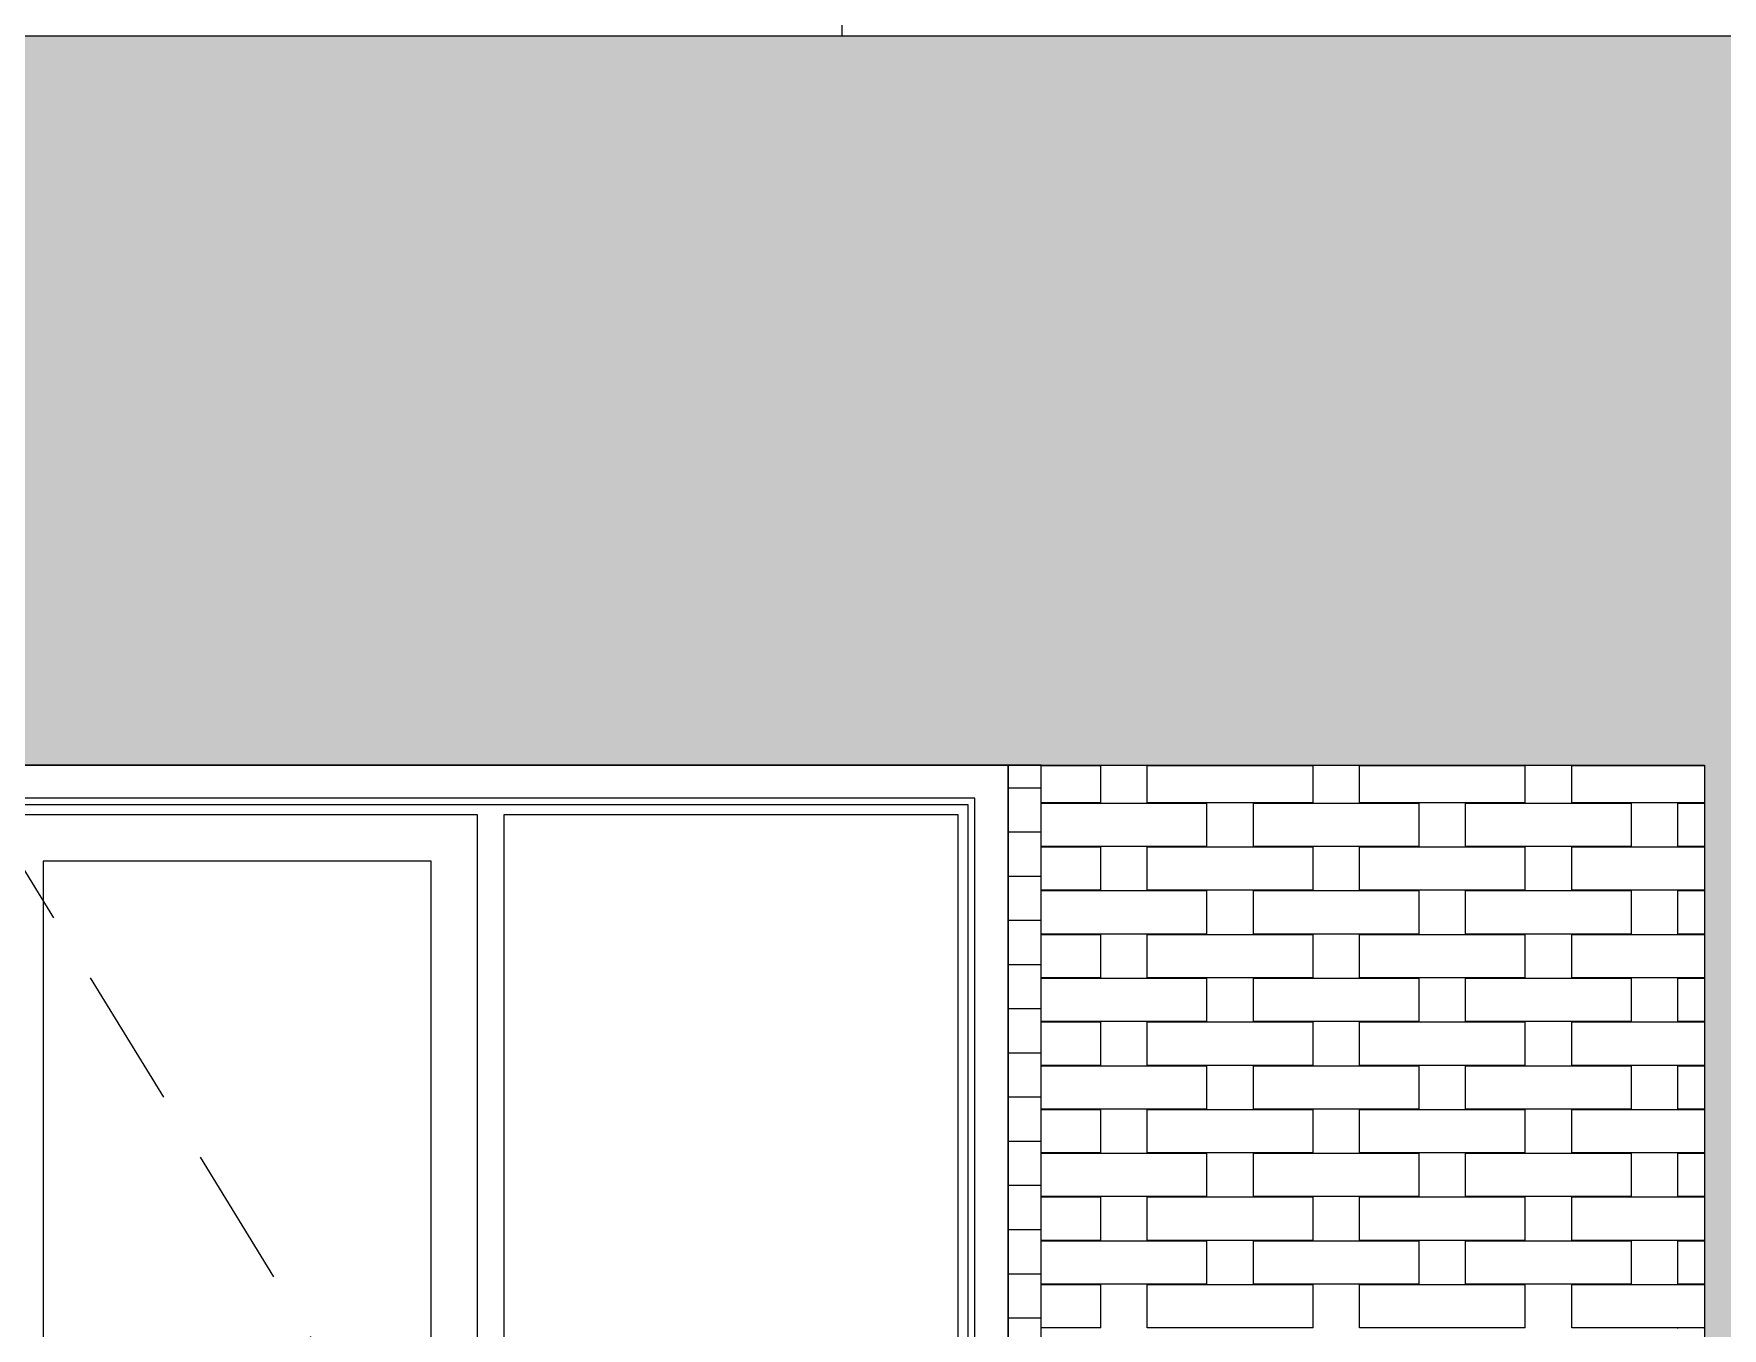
# Model space of a CAD drawing. Header units: millimetres. Extents: x 476244520 to 476657119, y 4620824743 to 4621446928.
# Drawn here: x 476550810 to 476553356, y 4621083996 to 4621085949 of the extents above; entities that cross this region are included whole.
import ezdxf

# ---------------------------------------------------------------- set-up
doc = ezdxf.new("R2010")
doc.units = ezdxf.units.MM
doc.header["$MEASUREMENT"] = 0
doc.linetypes.add('Hidden Line', pattern=[317.5, 211.666667, -105.833333])
for name, color, linetype, lineweight in [('2D Drafting - General_Pen_No__30_Pen_No__9_Pen_No__9_Pen_No__253', 252, 'Continuous', 0), ('2D Drafting - General_Pen_No__30_Pen_No__9_Pen_No__9_Pen_No__7', 7, 'Continuous', 0), ('2D Drafting - General_Pen_No__7_Pen_No__7', 7, 'Continuous', 0), ('New_Interior - Furniture _Pen_No__250', 7, 'Continuous', 0), ('New_Structural - Bearing_Pen_No__250', 7, 'Continuous', 0), ('New_Structural - Bearing_Pen_No__7', 7, 'Continuous', 0), ('Structural - Bearing_Pen_No__250', 7, 'Continuous', 0)]:
    doc.layers.add(name, color=color, linetype=linetype, lineweight=lineweight)

msp = doc.modelspace()

# ---------------------------------------------------------------- hatches: boundary and pattern name
at = {"layer": '2D Drafting - General_Pen_No__30_Pen_No__9_Pen_No__9_Pen_No__253', "linetype": 'Continuous', "lineweight": 0}
h = msp.add_hatch(dxfattribs=at)
h.set_pattern_fill('BRICK___RUNNING_BOND', color=252, style=0, pattern_type=2)
h.set_pattern_definition([(0, (476584677.18, 4621075479.1), (0, 66.64), []), (90, (476584677.18, 4621075479.1), (-244.8, 0), [66.64, -66.64]), (90, (476584799.58, 4621075545.74), (-244.8, 0), [66.64, -66.64])])
h.paths.add_polyline_path([(476539459.138, 4621072645.531), (476540629.005, 4621072645.531), (476540629.014, 4621075245.539), (476540629.014, 4621076667.176), (476540629.014, 4621084845.531), (476540629.014, 4621085057.885), (476540629.014, 4621085545.532), (476546429.014, 4621085545.532), (476546429.014, 4621072645.531), (476553686.976, 4621072645.531), (476553729.155, 4621072645.531), (476553729.155, 4621075945.533), (476553729.155, 4621078445.544), (476553729.155, 4621079070.057), (476553729.155, 4621085545.544), (476557529.011, 4621085545.544), (476557529.011, 4621075245.549), (476556929.206, 4621075245.549), (476556929.206, 4621070445.499), (476563929.127, 4621070445.499), (476563929.127, 4621075251.999), (476563329.323, 4621075251.999), (476563329.323, 4621085545.544), (476567129.179, 4621085545.544), (476567129.179, 4621072645.445), (476569940.806, 4621072645.445), (476569940.806, 4621072645.531), (476570829.494, 4621072645.531), (476572429.494, 4621072645.531), (476574429.014, 4621072645.531), (476574429.014, 4621085545.532), (476580229.014, 4621085545.532), (476580229.014, 4621072645.531), (476581399.049, 4621072645.531), (476581399.049, 4621085945.125), (476580317.511, 4621085945.125), (476574428.978, 4621085945.125), (476553729.155, 4621085945.125), (476546829.014, 4621085945.125), (476539459.138, 4621085945.125)])
h.paths.add_polyline_path([(476546829.014, 4621082345.544), (476546829.014, 4621084845.531), (476553329.014, 4621084845.531), (476553329.014, 4621082345.544)], flags=0)
h.paths.add_polyline_path([(476546829.014, 4621075945.533), (476546829.014, 4621078445.544), (476553329.014, 4621078445.544), (476553329.014, 4621075945.533)], flags=0)
h.paths.add_polyline_path([(476546829.014, 4621079145.544), (476546829.014, 4621081645.544), (476553329.014, 4621081645.544), (476553329.014, 4621079145.544)], flags=0)
h.paths.add_polyline_path([(476549474.939, 4621072745.581), (476549479.055, 4621072745.581), (476549479.055, 4621075245.581), (476547879.055, 4621075245.582), (476547879.055, 4621072745.581)], flags=0)
h.paths.add_polyline_path([(476559629.231, 4621083245.531), (476559629.231, 4621084845.531), (476558029.231, 4621084845.531), (476558029.231, 4621083245.531)], flags=0)
h.paths.add_polyline_path([(476559629.231, 4621073645.531), (476559629.231, 4621075245.531), (476558029.231, 4621075245.531), (476558029.231, 4621073645.531)], flags=0)
h.paths.add_polyline_path([(476558029.236, 4621076845.531), (476559629.236, 4621076845.531), (476559629.236, 4621078445.531), (476558029.236, 4621078445.531)], flags=0)
h.paths.add_polyline_path([(476559629.236, 4621080045.531), (476559629.236, 4621081645.531), (476558029.236, 4621081645.531), (476558029.236, 4621080045.531)], flags=0)
h.paths.add_polyline_path([(476559629.014, 4621071445.531), (476559629.014, 4621072045.531), (476558029.442, 4621072045.531), (476558029.442, 4621071445.531)], flags=0)
h.paths.add_polyline_path([(476561228.792, 4621078445.531), (476561228.792, 4621076845.531), (476562828.792, 4621076845.531), (476562828.792, 4621078445.531)], flags=0)
h.paths.add_polyline_path([(476561228.792, 4621080045.531), (476562828.792, 4621080045.531), (476562828.792, 4621081645.531), (476561228.792, 4621081645.531)], flags=0)
h.paths.add_polyline_path([(476561228.797, 4621084845.531), (476561228.797, 4621083245.531), (476562828.797, 4621083245.531), (476562828.797, 4621084845.531)], flags=0)
h.paths.add_polyline_path([(476562828.369, 4621071445.531), (476562828.369, 4621072045.531), (476561228.797, 4621072045.531), (476561228.797, 4621071445.531)], flags=0)
h.paths.add_polyline_path([(476561228.797, 4621073645.531), (476562828.797, 4621073645.531), (476562828.797, 4621075245.531), (476561228.797, 4621075245.531)], flags=0)
h.paths.add_polyline_path([(476568178.997, 4621081645.582), (476568178.997, 4621079145.581), (476569778.997, 4621079145.581), (476569778.997, 4621081645.581)], flags=0)
h.paths.add_polyline_path([(476569778.997, 4621075945.581), (476569778.997, 4621078445.581), (476568178.997, 4621078445.582), (476568178.997, 4621075945.581)], flags=0)
h.paths.add_polyline_path([(476568178.997, 4621082345.581), (476569778.997, 4621082345.581), (476569778.997, 4621084845.581), (476568178.997, 4621084845.582)], flags=0)
h.paths.add_polyline_path([(476571779.011, 4621084845.581), (476571779.011, 4621082345.581), (476573379.011, 4621082345.581), (476573379.011, 4621084845.582)], flags=0)
h.paths.add_polyline_path([(476571779.011, 4621081645.581), (476571779.011, 4621079145.581), (476573379.011, 4621079145.581), (476573379.011, 4621081645.582)], flags=0)
h.paths.add_polyline_path([(476571779.011, 4621075245.581), (476571779.011, 4621072745.581), (476571783.128, 4621072745.581), (476573379.011, 4621072745.581), (476573379.011, 4621075245.582)], flags=0)
h.paths.add_polyline_path([(476571779.011, 4621075945.581), (476573379.011, 4621075945.581), (476573379.011, 4621078445.582), (476571779.011, 4621078445.581)], flags=0)
h = msp.add_hatch(dxfattribs=at)
h.set_pattern_fill('BRICK___RUNNING_BOND', color=252, style=0, pattern_type=2)
h.set_pattern_definition([(0, (476585777.157, 4621081879.11), (0, 66.64), []), (90, (476585777.16, 4621081879.1), (-244.8, 0), [66.64, -66.64]), (90, (476585899.56, 4621081945.75), (-244.8, 0), [66.64, -66.64])])
h.paths.add_polyline_path([(476552279.01, 4621084845.544), (476552279.01, 4621082345.544), (476552329.001, 4621082345.544), (476552329.001, 4621084845.544)])

# ---------------------------------------------------------------- linework, layer by layer
at = {"layer": '2D Drafting - General_Pen_No__30_Pen_No__9_Pen_No__9_Pen_No__7', "color": 7, "linetype": 'Continuous', "lineweight": 0, "flags": 128}
msp.add_lwpolyline([(476574428.978, 4621085945.125), (476553729.155, 4621085945.125), (476546829.014, 4621085945.125), (476539459.138, 4621085945.125), (476539459.138, 4621072645.531), (476540629.005, 4621072645.531), (476540629.014, 4621075245.539), (476540629.014, 4621076667.176), (476540629.014, 4621084845.531), (476540629.014, 4621085057.885), (476540629.014, 4621085545.532), (476546429.014, 4621085545.532), (476546429.014, 4621072645.531), (476553686.976, 4621072645.531), (476553729.155, 4621072645.531), (476553729.155, 4621075945.533), (476553729.155, 4621078445.544), (476553729.155, 4621079070.057), (476553729.155, 4621085545.544), (476557529.011, 4621085545.544), (476557529.011, 4621075245.549), (476556929.206, 4621075245.549), (476556929.206, 4621070445.499), (476563929.127, 4621070445.499)], dxfattribs=at)
for points in [[(476546829.014, 4621082345.544), (476546829.014, 4621084845.531), (476553329.014, 4621084845.531), (476553329.014, 4621082345.544)], [(476552279.01, 4621084845.544), (476552279.01, 4621082345.544), (476552329.001, 4621082345.544), (476552329.001, 4621084845.544)]]:
    msp.add_lwpolyline(points, close=True, dxfattribs=at)
at = {"layer": '2D Drafting - General_Pen_No__7_Pen_No__7', "color": 7, "linetype": 'Continuous', "lineweight": 0, "flags": 128}
msp.add_lwpolyline([(476550683.135, 4621082345.539), (476552279.018, 4621082345.544), (476552279.01, 4621084845.544), (476550679.01, 4621084845.539)], dxfattribs=at)
for points in [[(476552229.01, 4621084795.543), (476550729.01, 4621084795.538), (476550729.018, 4621082345.539), (476552229.018, 4621082345.546)], [(476552219.01, 4621084785.543), (476550739.01, 4621084785.538), (476550739.018, 4621082405.54), (476552219.018, 4621082405.546)], [(476551479.014, 4621084770.541), (476550754.01, 4621084770.538), (476550754.018, 4621082425.54), (476551479.018, 4621082425.543)], [(476552204.01, 4621084770.543), (476551519.01, 4621084770.541), (476551519.018, 4621082425.543), (476552204.018, 4621082425.545)], [(476551409.01, 4621084700.54), (476550824.01, 4621084700.538), (476550824.018, 4621082490.541), (476551409.018, 4621082490.543)]]:
    msp.add_lwpolyline(points, close=True, dxfattribs=at)
at = {"layer": '2D Drafting - General_Pen_No__7_Pen_No__7', "color": 7, "linetype": 'Hidden Line', "lineweight": 0, "flags": 128}
msp.add_lwpolyline([(476550729.01, 4621084795.538), (476551479.014, 4621083571.418), (476550729.795, 4621082346.823)], dxfattribs=at)
at = {"layer": 'New_Interior - Furniture _Pen_No__250', "color": 7, "linetype": 'Continuous', "lineweight": 0}
for p, q in [((476553269.014, 4621084844.544), (476553269.014, 4621084845.544)), ((476553057.745, 4621084326.544), (476553057.514, 4621084326.367))]:
    msp.add_line(p, q, dxfattribs=at)
at = {"layer": 'New_Structural - Bearing_Pen_No__250', "color": 7, "linetype": 'Continuous', "lineweight": 0}
for p, q in [((476552329.014, 4621084788.544), (476552329.014, 4621084844.544)), ((476552419.014, 4621084844.544), (476552329.014, 4621084844.544)), ((476552419.014, 4621084788.544), (476552419.014, 4621084844.544)), ((476552489.014, 4621084788.544), (476552489.014, 4621084844.544)), ((476552739.014, 4621084844.544), (476552489.014, 4621084844.544)), ((476552639.014, 4621084844.544), (476552639.014, 4621084845.544)), ((476552739.014, 4621084788.544), (476552739.014, 4621084844.544)), ((476552809.014, 4621084788.544), (476552809.014, 4621084844.544)), ((476553059.014, 4621084844.544), (476552809.014, 4621084844.544)), ((476553059.014, 4621084788.544), (476553059.014, 4621084844.544)), ((476553129.014, 4621084788.544), (476553129.014, 4621084844.544)), ((476553329.014, 4621084844.544), (476553129.014, 4621084844.544)), ((476552419.014, 4621084788.544), (476552329.014, 4621084788.544)), ((476552329.014, 4621084722.544), (476552329.014, 4621084787.544)), ((476552579.014, 4621084787.544), (476552329.014, 4621084787.544)), ((476552739.014, 4621084788.544), (476552489.014, 4621084788.544)), ((476552579.014, 4621084722.544), (476552579.014, 4621084787.544)), ((476552649.014, 4621084722.544), (476552649.014, 4621084787.544)), ((476552899.014, 4621084787.544), (476552649.014, 4621084787.544)), ((476553059.014, 4621084788.544), (476552809.014, 4621084788.544)), ((476552899.014, 4621084722.544), (476552899.014, 4621084787.544)), ((476552969.014, 4621084722.544), (476552969.014, 4621084787.544)), ((476553219.014, 4621084787.544), (476552969.014, 4621084787.544)), ((476553329.014, 4621084788.544), (476553129.014, 4621084788.544)), ((476553219.014, 4621084722.544), (476553219.014, 4621084787.544)), ((476553289.014, 4621084722.544), (476553289.014, 4621084787.544)), ((476553329.014, 4621084787.544), (476553289.014, 4621084787.544)), ((476552579.014, 4621084722.544), (476552329.014, 4621084722.544)), ((476552329.014, 4621084656.544), (476552329.014, 4621084721.544)), ((476552419.014, 4621084721.544), (476552329.014, 4621084721.544)), ((476552419.014, 4621084656.544), (476552419.014, 4621084721.544)), ((476552489.014, 4621084656.544), (476552489.014, 4621084721.544)), ((476552739.014, 4621084721.544), (476552489.014, 4621084721.544)), ((476552899.014, 4621084722.544), (476552649.014, 4621084722.544)), ((476552739.014, 4621084656.544), (476552739.014, 4621084721.544)), ((476552809.014, 4621084656.544), (476552809.014, 4621084721.544)), ((476553059.014, 4621084721.544), (476552809.014, 4621084721.544)), ((476553219.014, 4621084722.544), (476552969.014, 4621084722.544)), ((476553059.014, 4621084656.544), (476553059.014, 4621084721.544)), ((476553129.014, 4621084656.544), (476553129.014, 4621084721.544)), ((476553329.014, 4621084721.544), (476553129.014, 4621084721.544)), ((476553329.014, 4621084722.544), (476553289.014, 4621084722.544)), ((476552419.014, 4621084656.544), (476552329.014, 4621084656.544)), ((476552329.014, 4621084590.544), (476552329.014, 4621084655.544)), ((476552579.014, 4621084655.544), (476552329.014, 4621084655.544)), ((476552739.014, 4621084656.544), (476552489.014, 4621084656.544)), ((476552579.014, 4621084590.544), (476552579.014, 4621084655.544)), ((476552649.014, 4621084590.544), (476552649.014, 4621084655.544)), ((476552899.014, 4621084655.544), (476552649.014, 4621084655.544)), ((476553059.014, 4621084656.544), (476552809.014, 4621084656.544)), ((476552899.014, 4621084590.544), (476552899.014, 4621084655.544)), ((476552969.014, 4621084590.544), (476552969.014, 4621084655.544)), ((476553219.014, 4621084655.544), (476552969.014, 4621084655.544)), ((476553329.014, 4621084656.544), (476553129.014, 4621084656.544)), ((476553219.014, 4621084590.544), (476553219.014, 4621084655.544)), ((476553289.014, 4621084590.544), (476553289.014, 4621084655.544)), ((476553329.014, 4621084655.544), (476553289.014, 4621084655.544)), ((476552579.014, 4621084590.544), (476552329.014, 4621084590.544)), ((476552329.014, 4621084524.544), (476552329.014, 4621084589.544)), ((476552419.014, 4621084589.544), (476552329.014, 4621084589.544)), ((476552419.014, 4621084524.544), (476552419.014, 4621084589.544)), ((476552489.014, 4621084524.544), (476552489.014, 4621084589.544)), ((476552739.014, 4621084589.544), (476552489.014, 4621084589.544)), ((476552899.014, 4621084590.544), (476552649.014, 4621084590.544)), ((476552739.014, 4621084524.544), (476552739.014, 4621084589.544)), ((476552809.014, 4621084524.544), (476552809.014, 4621084589.544)), ((476553059.014, 4621084589.544), (476552809.014, 4621084589.544)), ((476553219.014, 4621084590.544), (476552969.014, 4621084590.544)), ((476553059.014, 4621084524.544), (476553059.014, 4621084589.544)), ((476553129.014, 4621084524.544), (476553129.014, 4621084589.544)), ((476553329.014, 4621084589.544), (476553129.014, 4621084589.544)), ((476553329.014, 4621084590.544), (476553289.014, 4621084590.544)), ((476552419.014, 4621084524.544), (476552329.014, 4621084524.544)), ((476552329.014, 4621084458.544), (476552329.014, 4621084523.544)), ((476552579.014, 4621084523.544), (476552329.014, 4621084523.544)), ((476552739.014, 4621084524.544), (476552489.014, 4621084524.544)), ((476552579.014, 4621084458.544), (476552579.014, 4621084523.544)), ((476552649.014, 4621084458.544), (476552649.014, 4621084523.544)), ((476552899.014, 4621084523.544), (476552649.014, 4621084523.544)), ((476553059.014, 4621084524.544), (476552809.014, 4621084524.544)), ((476552899.014, 4621084458.544), (476552899.014, 4621084523.544)), ((476552969.014, 4621084458.544), (476552969.014, 4621084523.544)), ((476553219.014, 4621084523.544), (476552969.014, 4621084523.544)), ((476553329.014, 4621084524.544), (476553129.014, 4621084524.544)), ((476553219.014, 4621084458.544), (476553219.014, 4621084523.544)), ((476553289.014, 4621084458.544), (476553289.014, 4621084523.544)), ((476553329.014, 4621084523.544), (476553289.014, 4621084523.544)), ((476552579.014, 4621084458.544), (476552329.014, 4621084458.544)), ((476552329.014, 4621084392.544), (476552329.014, 4621084457.544)), ((476552419.014, 4621084457.544), (476552329.014, 4621084457.544)), ((476552419.014, 4621084392.544), (476552419.014, 4621084457.544)), ((476552489.014, 4621084392.544), (476552489.014, 4621084457.544)), ((476552739.014, 4621084457.544), (476552489.014, 4621084457.544)), ((476552899.014, 4621084458.544), (476552649.014, 4621084458.544)), ((476552739.014, 4621084392.544), (476552739.014, 4621084457.544)), ((476552809.014, 4621084392.544), (476552809.014, 4621084457.544)), ((476553059.014, 4621084457.544), (476552809.014, 4621084457.544)), ((476553219.014, 4621084458.544), (476552969.014, 4621084458.544)), ((476553059.014, 4621084392.544), (476553059.014, 4621084457.544)), ((476553129.014, 4621084392.544), (476553129.014, 4621084457.544)), ((476553329.014, 4621084457.544), (476553129.014, 4621084457.544)), ((476553329.014, 4621084458.544), (476553289.014, 4621084458.544)), ((476552419.014, 4621084392.544), (476552329.014, 4621084392.544)), ((476552329.014, 4621084326.544), (476552329.014, 4621084391.544)), ((476552579.014, 4621084391.544), (476552329.014, 4621084391.544)), ((476552739.014, 4621084392.544), (476552489.014, 4621084392.544)), ((476552579.014, 4621084326.544), (476552579.014, 4621084391.544)), ((476552649.014, 4621084326.544), (476552649.014, 4621084391.544)), ((476552899.014, 4621084391.544), (476552649.014, 4621084391.544)), ((476553059.014, 4621084392.544), (476552809.014, 4621084392.544)), ((476552899.014, 4621084326.544), (476552899.014, 4621084391.544)), ((476552969.014, 4621084326.544), (476552969.014, 4621084391.544)), ((476553219.014, 4621084391.544), (476552969.014, 4621084391.544)), ((476553329.014, 4621084392.544), (476553129.014, 4621084392.544)), ((476553219.014, 4621084326.544), (476553219.014, 4621084391.544)), ((476553289.014, 4621084326.544), (476553289.014, 4621084391.544)), ((476553329.014, 4621084391.544), (476553289.014, 4621084391.544)), ((476552579.014, 4621084326.544), (476552329.014, 4621084326.544)), ((476552329.014, 4621084260.544), (476552329.014, 4621084325.544)), ((476552419.014, 4621084325.544), (476552329.014, 4621084325.544)), ((476552419.014, 4621084260.544), (476552419.014, 4621084325.544)), ((476552489.014, 4621084260.544), (476552489.014, 4621084325.544)), ((476552739.014, 4621084325.544), (476552489.014, 4621084325.544)), ((476552899.014, 4621084326.544), (476552649.014, 4621084326.544)), ((476552739.014, 4621084260.544), (476552739.014, 4621084325.544)), ((476552809.014, 4621084260.544), (476552809.014, 4621084325.544)), ((476553059.014, 4621084325.544), (476552809.014, 4621084325.544)), ((476553219.014, 4621084326.544), (476552969.014, 4621084326.544)), ((476553059.014, 4621084260.544), (476553059.014, 4621084325.544)), ((476553129.014, 4621084260.544), (476553129.014, 4621084325.544)), ((476553329.014, 4621084325.544), (476553129.014, 4621084325.544)), ((476553329.014, 4621084326.544), (476553289.014, 4621084326.544)), ((476552419.014, 4621084260.544), (476552329.014, 4621084260.544)), ((476552329.014, 4621084194.544), (476552329.014, 4621084259.544)), ((476552579.014, 4621084259.544), (476552329.014, 4621084259.544)), ((476552739.014, 4621084260.544), (476552489.014, 4621084260.544)), ((476552579.014, 4621084194.544), (476552579.014, 4621084259.544)), ((476552649.014, 4621084194.544), (476552649.014, 4621084259.544)), ((476552899.014, 4621084259.544), (476552649.014, 4621084259.544)), ((476553059.014, 4621084260.544), (476552809.014, 4621084260.544)), ((476552899.014, 4621084194.544), (476552899.014, 4621084259.544)), ((476552969.014, 4621084194.544), (476552969.014, 4621084259.544)), ((476553219.014, 4621084259.544), (476552969.014, 4621084259.544)), ((476553329.014, 4621084260.544), (476553129.014, 4621084260.544)), ((476553219.014, 4621084194.544), (476553219.014, 4621084259.544)), ((476553289.014, 4621084194.544), (476553289.014, 4621084259.544)), ((476553329.014, 4621084259.544), (476553289.014, 4621084259.544)), ((476552579.014, 4621084194.544), (476552329.014, 4621084194.544)), ((476552329.014, 4621084128.544), (476552329.014, 4621084193.544)), ((476552419.014, 4621084193.544), (476552329.014, 4621084193.544)), ((476552419.014, 4621084128.544), (476552419.014, 4621084193.544)), ((476552489.014, 4621084128.544), (476552489.014, 4621084193.544)), ((476552739.014, 4621084193.544), (476552489.014, 4621084193.544)), ((476552899.014, 4621084194.544), (476552649.014, 4621084194.544)), ((476552739.014, 4621084128.544), (476552739.014, 4621084193.544)), ((476552809.014, 4621084128.544), (476552809.014, 4621084193.544)), ((476553059.014, 4621084193.544), (476552809.014, 4621084193.544)), ((476553219.014, 4621084194.544), (476552969.014, 4621084194.544)), ((476553059.014, 4621084128.544), (476553059.014, 4621084193.544)), ((476553129.014, 4621084128.544), (476553129.014, 4621084193.544)), ((476553329.014, 4621084193.544), (476553129.014, 4621084193.544)), ((476553329.014, 4621084194.544), (476553289.014, 4621084194.544)), ((476552419.014, 4621084128.544), (476552329.014, 4621084128.544)), ((476552329.014, 4621084062.544), (476552329.014, 4621084127.544)), ((476552579.014, 4621084127.544), (476552329.014, 4621084127.544)), ((476552739.014, 4621084128.544), (476552489.014, 4621084128.544)), ((476552579.014, 4621084062.544), (476552579.014, 4621084127.544)), ((476552649.014, 4621084062.544), (476552649.014, 4621084127.544)), ((476552899.014, 4621084127.544), (476552649.014, 4621084127.544)), ((476553059.014, 4621084128.544), (476552809.014, 4621084128.544)), ((476552899.014, 4621084062.544), (476552899.014, 4621084127.544)), ((476552969.014, 4621084062.544), (476552969.014, 4621084127.544)), ((476553219.014, 4621084127.544), (476552969.014, 4621084127.544)), ((476553329.014, 4621084128.544), (476553129.014, 4621084128.544)), ((476553219.014, 4621084062.544), (476553219.014, 4621084127.544)), ((476553289.014, 4621084062.544), (476553289.014, 4621084127.544)), ((476553329.014, 4621084127.544), (476553289.014, 4621084127.544)), ((476552579.014, 4621084062.544), (476552329.014, 4621084062.544)), ((476552329.014, 4621083996.544), (476552329.014, 4621084061.544)), ((476552419.014, 4621084061.544), (476552329.014, 4621084061.544)), ((476552419.014, 4621083996.544), (476552419.014, 4621084061.544)), ((476552489.014, 4621083996.544), (476552489.014, 4621084061.544)), ((476552739.014, 4621084061.544), (476552489.014, 4621084061.544)), ((476552899.014, 4621084062.544), (476552649.014, 4621084062.544)), ((476552739.014, 4621083996.544), (476552739.014, 4621084061.544)), ((476552809.014, 4621083996.544), (476552809.014, 4621084061.544)), ((476553059.014, 4621084061.544), (476552809.014, 4621084061.544)), ((476553219.014, 4621084062.544), (476552969.014, 4621084062.544)), ((476553059.014, 4621083996.544), (476553059.014, 4621084061.544)), ((476553129.014, 4621083996.544), (476553129.014, 4621084061.544)), ((476553329.014, 4621084061.544), (476553129.014, 4621084061.544)), ((476553329.014, 4621084062.544), (476553289.014, 4621084062.544)), ((476552419.014, 4621083996.544), (476552329.014, 4621083996.544)), ((476552739.014, 4621083996.544), (476552489.014, 4621083996.544)), ((476553059.014, 4621083996.544), (476552809.014, 4621083996.544)), ((476553329.014, 4621083996.544), (476553129.014, 4621083996.544)), ((476553289.014, 4621083995.544), (476553289.014, 4621083996.544))]:
    msp.add_line(p, q, dxfattribs=at)
at = {"layer": 'New_Structural - Bearing_Pen_No__7', "color": 7, "linetype": 'Continuous', "lineweight": 0}
msp.add_lwpolyline([(476552029.167, 4621085945.125), (476552029.167, 4621086644.945), (476549329.167, 4621086644.945), (476549329.167, 4621085945.125)], dxfattribs=at)
at = {"layer": 'Structural - Bearing_Pen_No__250', "color": 7, "linetype": 'Continuous', "lineweight": 0}
for p, q in [((476553289.014, 4621084844.544), (476553289.014, 4621084845.544)), ((476553329.014, 4621084844.544), (476553329.014, 4621084845.544)), ((476553289.014, 4621084787.544), (476553289.014, 4621084788.544)), ((476553329.014, 4621084787.544), (476553329.014, 4621084788.544)), ((476553289.014, 4621084721.544), (476553289.014, 4621084722.544)), ((476553329.014, 4621084721.544), (476553329.014, 4621084722.544)), ((476553289.014, 4621084655.544), (476553289.014, 4621084656.544)), ((476553329.014, 4621084655.544), (476553329.014, 4621084656.544)), ((476553289.014, 4621084589.544), (476553289.014, 4621084590.544)), ((476553329.014, 4621084589.544), (476553329.014, 4621084590.544)), ((476553289.014, 4621084523.544), (476553289.014, 4621084524.544)), ((476553329.014, 4621084523.544), (476553329.014, 4621084524.544)), ((476553289.014, 4621084457.544), (476553289.014, 4621084458.544)), ((476553329.014, 4621084457.544), (476553329.014, 4621084458.544)), ((476553289.014, 4621084391.544), (476553289.014, 4621084392.544)), ((476553329.014, 4621084391.544), (476553329.014, 4621084392.544)), ((476553289.014, 4621084325.544), (476553289.014, 4621084326.544)), ((476553329.014, 4621084325.544), (476553329.014, 4621084326.544)), ((476553289.014, 4621084259.544), (476553289.014, 4621084260.544)), ((476553329.014, 4621084259.544), (476553329.014, 4621084260.544)), ((476553289.014, 4621084193.544), (476553289.014, 4621084194.544)), ((476553329.014, 4621084193.544), (476553329.014, 4621084194.544)), ((476553289.014, 4621084127.544), (476553289.014, 4621084128.544)), ((476553329.014, 4621084127.544), (476553329.014, 4621084128.544)), ((476553289.014, 4621084061.544), (476553289.014, 4621084062.544)), ((476553329.014, 4621084061.544), (476553329.014, 4621084062.544)), ((476553329.014, 4621083995.544), (476553329.014, 4621083996.544))]:
    msp.add_line(p, q, dxfattribs=at)

doc.saveas('drawing.dxf')
